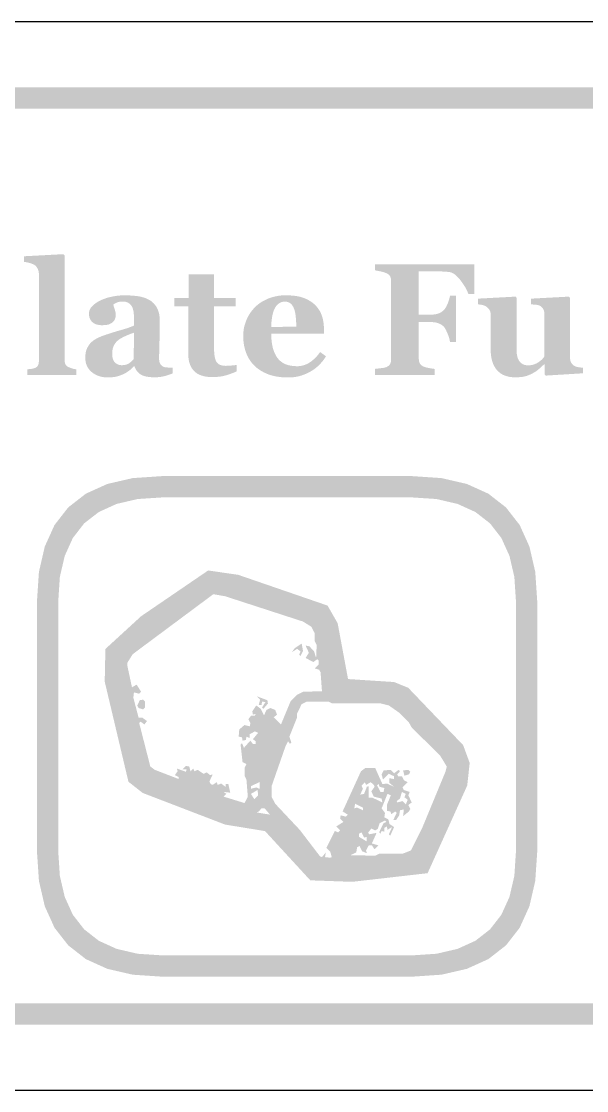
# Model space of a CAD drawing. Header units: millimetres. Extents: x 6 to 297, y 55 to 451.
# Drawn here: x 43.41 to 54.03, y 408.16 to 428.24 of the extents above; entities that cross this region are included whole.
import ezdxf

# ---------------------------------------------------------------- set-up
doc = ezdxf.new("R2010")
doc.units = ezdxf.units.MM
doc.layers.add('CUT', color=1, linetype='Continuous')
doc.layers.add('RASTER', color=7, linetype='Continuous')

msp = doc.modelspace()

# ---------------------------------------------------------------- hatches: boundary and pattern name
at = {"layer": 'RASTER'}
h = msp.add_hatch(color=7, dxfattribs=at)
h.paths.add_polyline_path([(7.2, 424.8), (7.234, 425.316), (7.337, 425.763), (7.509, 426.141), (7.75, 426.45), (8.059, 426.691), (8.438, 426.863), (8.884, 426.966), (9.4, 427), (66.6, 427), (67.116, 426.966), (67.563, 426.863), (67.941, 426.691), (68.25, 426.45), (68.491, 426.141), (68.663, 425.763), (68.766, 425.316), (68.8, 424.8), (68.8, 411.6), (68.766, 411.084), (68.663, 410.638), (68.491, 410.259), (68.25, 409.95), (67.941, 409.709), (67.563, 409.538), (67.116, 409.434), (66.6, 409.4), (9.4, 409.4), (8.884, 409.434), (8.438, 409.538), (8.059, 409.709), (7.75, 409.95), (7.509, 410.259), (7.337, 410.638), (7.234, 411.084), (7.2, 411.6)])
h.paths.add_polyline_path([(7.6, 424.8), (7.6, 411.6), (7.628, 411.178), (7.712, 410.813), (7.853, 410.503), (8.05, 410.25), (8.303, 410.053), (8.612, 409.912), (8.978, 409.828), (9.4, 409.8), (66.6, 409.8), (67.022, 409.828), (67.387, 409.912), (67.697, 410.053), (67.95, 410.25), (68.147, 410.503), (68.288, 410.813), (68.372, 411.178), (68.4, 411.6), (68.4, 424.8), (68.372, 425.222), (68.288, 425.588), (68.147, 425.897), (67.95, 426.15), (67.697, 426.347), (67.387, 426.488), (67.022, 426.572), (66.6, 426.6), (9.4, 426.6), (8.978, 426.572), (8.612, 426.488), (8.303, 426.347), (8.05, 426.15), (7.853, 425.897), (7.712, 425.588), (7.628, 425.222), (7.6, 424.8)], flags=0)
for points in [[(44.437, 421.6), (43.518, 421.6), (43.518, 421.707), (43.528, 421.708), (43.537, 421.708), (43.546, 421.709), (43.556, 421.71), (43.565, 421.711), (43.574, 421.712), (43.583, 421.713), (43.592, 421.714), (43.601, 421.715), (43.609, 421.717), (43.618, 421.718), (43.626, 421.72), (43.634, 421.722), (43.641, 421.724), (43.649, 421.726), (43.656, 421.729), (43.667, 421.734), (43.677, 421.739), (43.687, 421.744), (43.695, 421.75), (43.703, 421.757), (43.709, 421.764), (43.715, 421.771), (43.719, 421.779), (43.723, 421.788), (43.727, 421.797), (43.73, 421.807), (43.732, 421.818), (43.734, 421.829), (43.735, 421.841), (43.736, 421.853), (43.736, 421.867), (43.736, 423.49), (43.736, 423.503), (43.735, 423.517), (43.733, 423.53), (43.731, 423.543), (43.727, 423.556), (43.724, 423.569), (43.719, 423.581), (43.714, 423.593), (43.708, 423.604), (43.701, 423.615), (43.694, 423.625), (43.687, 423.635), (43.679, 423.644), (43.671, 423.652), (43.662, 423.659), (43.653, 423.665), (43.645, 423.67), (43.636, 423.675), (43.627, 423.68), (43.616, 423.684), (43.604, 423.689), (43.592, 423.693), (43.579, 423.698), (43.564, 423.702), (43.55, 423.706), (43.535, 423.71), (43.522, 423.713), (43.508, 423.716), (43.495, 423.718), (43.483, 423.72), (43.471, 423.722), (43.459, 423.723), (43.459, 423.829), (44.196, 423.868), (44.218, 423.844), (44.218, 421.886), (44.219, 421.872), (44.219, 421.86), (44.221, 421.848), (44.223, 421.837), (44.226, 421.826), (44.229, 421.816), (44.233, 421.806), (44.237, 421.798), (44.242, 421.79), (44.248, 421.782), (44.255, 421.775), (44.262, 421.768), (44.27, 421.761), (44.279, 421.755), (44.289, 421.75), (44.299, 421.745), (44.306, 421.742), (44.314, 421.739), (44.321, 421.736), (44.329, 421.733), (44.337, 421.73), (44.344, 421.727), (44.352, 421.724), (44.36, 421.722), (44.369, 421.719), (44.377, 421.717), (44.386, 421.715), (44.396, 421.713), (44.405, 421.711), (44.415, 421.709), (44.426, 421.708), (44.437, 421.707)], [(47.454, 421.667), (47.43, 421.657), (47.406, 421.647), (47.382, 421.638), (47.357, 421.628), (47.332, 421.619), (47.306, 421.61), (47.28, 421.602), (47.253, 421.593), (47.226, 421.586), (47.197, 421.579), (47.167, 421.573), (47.135, 421.569), (47.101, 421.565), (47.067, 421.563), (47.03, 421.561), (46.993, 421.56), (46.937, 421.562), (46.886, 421.567), (46.838, 421.576), (46.794, 421.588), (46.753, 421.604), (46.716, 421.623), (46.683, 421.646), (46.654, 421.672), (46.628, 421.701), (46.605, 421.733), (46.586, 421.769), (46.571, 421.807), (46.559, 421.848), (46.55, 421.892), (46.545, 421.94), (46.543, 421.99), (46.543, 422.889), (46.279, 422.889), (46.279, 423.047), (46.549, 423.047), (46.549, 423.491), (47.025, 423.491), (47.025, 423.047), (47.435, 423.047), (47.435, 422.889), (47.028, 422.889), (47.028, 422.086), (47.029, 422.045), (47.031, 422.007), (47.035, 421.972), (47.04, 421.94), (47.046, 421.911), (47.055, 421.885), (47.064, 421.863), (47.075, 421.843), (47.089, 421.826), (47.104, 421.812), (47.122, 421.799), (47.142, 421.789), (47.164, 421.781), (47.189, 421.776), (47.217, 421.773), (47.246, 421.771), (47.256, 421.771), (47.268, 421.772), (47.28, 421.772), (47.293, 421.773), (47.308, 421.774), (47.323, 421.775), (47.339, 421.776), (47.356, 421.777), (47.373, 421.779), (47.388, 421.78), (47.403, 421.782), (47.416, 421.783), (47.427, 421.785), (47.438, 421.787), (47.446, 421.789), (47.454, 421.79)], [(51.917, 423.123), (51.805, 423.123), (51.793, 423.154), (51.779, 423.185), (51.764, 423.217), (51.746, 423.249), (51.726, 423.281), (51.704, 423.314), (51.68, 423.348), (51.655, 423.382), (51.628, 423.414), (51.601, 423.443), (51.575, 423.467), (51.55, 423.488), (51.524, 423.505), (51.499, 423.518), (51.475, 423.527), (51.45, 423.532), (51.439, 423.534), (51.426, 423.535), (51.413, 423.536), (51.399, 423.538), (51.384, 423.539), (51.368, 423.54), (51.351, 423.541), (51.333, 423.542), (51.315, 423.543), (51.297, 423.544), (51.28, 423.545), (51.263, 423.546), (51.246, 423.546), (51.23, 423.547), (51.214, 423.547), (51.198, 423.547), (50.875, 423.547), (50.875, 422.731), (51.081, 422.731), (51.103, 422.731), (51.124, 422.732), (51.144, 422.734), (51.163, 422.736), (51.182, 422.739), (51.2, 422.742), (51.217, 422.746), (51.233, 422.751), (51.249, 422.756), (51.265, 422.762), (51.28, 422.77), (51.294, 422.778), (51.308, 422.788), (51.322, 422.798), (51.335, 422.809), (51.348, 422.822), (51.357, 422.832), (51.366, 422.843), (51.375, 422.856), (51.384, 422.871), (51.393, 422.887), (51.401, 422.904), (51.41, 422.923), (51.419, 422.944), (51.427, 422.965), (51.434, 422.985), (51.441, 423.005), (51.446, 423.024), (51.451, 423.042), (51.455, 423.059), (51.458, 423.075), (51.46, 423.091), (51.572, 423.091), (51.572, 422.217), (51.46, 422.217), (51.458, 422.234), (51.455, 422.251), (51.451, 422.27), (51.446, 422.29), (51.44, 422.31), (51.433, 422.332), (51.424, 422.354), (51.415, 422.377), (51.405, 422.4), (51.396, 422.42), (51.387, 422.439), (51.378, 422.456), (51.37, 422.47), (51.362, 422.483), (51.355, 422.494), (51.348, 422.502), (51.337, 422.514), (51.325, 422.524), (51.313, 422.534), (51.299, 422.543), (51.285, 422.551), (51.271, 422.559), (51.255, 422.566), (51.239, 422.572), (51.222, 422.577), (51.205, 422.582), (51.186, 422.586), (51.167, 422.589), (51.147, 422.591), (51.126, 422.593), (51.104, 422.594), (51.081, 422.595), (50.875, 422.595), (50.875, 421.906), (50.875, 421.893), (50.876, 421.881), (50.877, 421.869), (50.879, 421.857), (50.882, 421.846), (50.886, 421.836), (50.89, 421.826), (50.894, 421.816), (50.9, 421.807), (50.906, 421.798), (50.914, 421.79), (50.923, 421.782), (50.933, 421.775), (50.944, 421.768), (50.956, 421.761), (50.97, 421.755), (50.978, 421.752), (50.987, 421.749), (50.997, 421.746), (51.008, 421.743), (51.019, 421.74), (51.032, 421.737), (51.045, 421.734), (51.058, 421.731), (51.072, 421.728), (51.087, 421.726), (51.101, 421.724), (51.115, 421.721), (51.129, 421.719), (51.143, 421.718), (51.156, 421.716), (51.17, 421.714), (51.17, 421.6), (50.05, 421.6), (50.05, 421.714), (50.061, 421.715), (50.073, 421.717), (50.086, 421.718), (50.099, 421.72), (50.114, 421.721), (50.129, 421.723), (50.145, 421.725), (50.163, 421.727), (50.18, 421.729), (50.195, 421.731), (50.209, 421.733), (50.222, 421.736), (50.234, 421.738), (50.244, 421.741), (50.253, 421.744), (50.261, 421.746), (50.273, 421.752), (50.285, 421.758), (50.296, 421.764), (50.305, 421.771), (50.314, 421.778), (50.322, 421.786), (50.328, 421.795), (50.334, 421.804), (50.339, 421.813), (50.343, 421.823), (50.346, 421.834), (50.349, 421.845), (50.352, 421.857), (50.353, 421.87), (50.354, 421.883), (50.354, 421.897), (50.354, 423.364), (50.354, 423.376), (50.353, 423.388), (50.352, 423.399), (50.35, 423.41), (50.347, 423.421), (50.344, 423.431), (50.34, 423.441), (50.336, 423.451), (50.331, 423.46), (50.325, 423.469), (50.317, 423.477), (50.308, 423.485), (50.298, 423.493), (50.287, 423.5), (50.274, 423.507), (50.261, 423.513), (50.25, 423.517), (50.239, 423.522), (50.226, 423.526), (50.213, 423.53), (50.199, 423.534), (50.184, 423.538), (50.169, 423.542), (50.152, 423.545), (50.136, 423.549), (50.121, 423.552), (50.106, 423.555), (50.093, 423.557), (50.081, 423.56), (50.069, 423.562), (50.059, 423.563), (50.05, 423.564), (50.05, 423.679), (51.917, 423.679)], [(53.959, 421.631), (53.261, 421.588), (53.239, 421.609), (53.239, 421.801), (53.23, 421.801), (53.218, 421.789), (53.205, 421.778), (53.193, 421.767), (53.181, 421.756), (53.169, 421.745), (53.157, 421.734), (53.145, 421.723), (53.133, 421.712), (53.12, 421.701), (53.108, 421.691), (53.094, 421.681), (53.08, 421.671), (53.066, 421.661), (53.051, 421.652), (53.035, 421.643), (53.019, 421.634), (53, 421.624), (52.982, 421.615), (52.964, 421.607), (52.946, 421.599), (52.929, 421.592), (52.912, 421.586), (52.894, 421.58), (52.878, 421.575), (52.86, 421.571), (52.841, 421.567), (52.819, 421.563), (52.796, 421.561), (52.771, 421.559), (52.744, 421.557), (52.715, 421.556), (52.684, 421.556), (52.63, 421.558), (52.579, 421.564), (52.532, 421.575), (52.488, 421.589), (52.447, 421.608), (52.41, 421.631), (52.376, 421.658), (52.344, 421.689), (52.317, 421.724), (52.293, 421.763), (52.273, 421.805), (52.256, 421.85), (52.243, 421.899), (52.234, 421.951), (52.228, 422.007), (52.227, 422.066), (52.227, 422.725), (52.226, 422.739), (52.225, 422.752), (52.223, 422.765), (52.221, 422.777), (52.218, 422.788), (52.214, 422.799), (52.21, 422.809), (52.205, 422.818), (52.199, 422.827), (52.193, 422.835), (52.186, 422.844), (52.179, 422.852), (52.171, 422.86), (52.163, 422.867), (52.155, 422.875), (52.146, 422.882), (52.138, 422.887), (52.13, 422.892), (52.122, 422.896), (52.112, 422.901), (52.103, 422.904), (52.092, 422.908), (52.081, 422.911), (52.07, 422.913), (52.058, 422.916), (52.047, 422.918), (52.036, 422.919), (52.025, 422.921), (52.015, 422.923), (52.004, 422.924), (51.995, 422.925), (51.985, 422.926), (51.985, 423.033), (52.695, 423.071), (52.711, 423.049), (52.711, 422.075), (52.712, 422.038), (52.715, 422.004), (52.72, 421.973), (52.726, 421.944), (52.734, 421.917), (52.744, 421.893), (52.756, 421.871), (52.769, 421.852), (52.784, 421.835), (52.801, 421.821), (52.819, 421.808), (52.838, 421.798), (52.858, 421.79), (52.88, 421.785), (52.904, 421.781), (52.928, 421.78), (52.954, 421.781), (52.979, 421.784), (53.003, 421.788), (53.027, 421.794), (53.05, 421.801), (53.072, 421.811), (53.094, 421.822), (53.115, 421.834), (53.135, 421.848), (53.154, 421.862), (53.171, 421.876), (53.187, 421.89), (53.201, 421.905), (53.214, 421.92), (53.226, 421.935), (53.236, 421.95), (53.236, 422.74), (53.236, 422.752), (53.235, 422.764), (53.233, 422.776), (53.231, 422.787), (53.228, 422.798), (53.225, 422.809), (53.221, 422.819), (53.217, 422.829), (53.212, 422.839), (53.206, 422.848), (53.2, 422.857), (53.193, 422.865), (53.186, 422.873), (53.178, 422.88), (53.17, 422.887), (53.161, 422.893), (53.154, 422.898), (53.147, 422.902), (53.138, 422.905), (53.129, 422.908), (53.119, 422.911), (53.109, 422.913), (53.098, 422.915), (53.086, 422.917), (53.073, 422.918), (53.061, 422.92), (53.049, 422.921), (53.036, 422.922), (53.023, 422.923), (53.011, 422.924), (52.998, 422.925), (52.985, 422.926), (52.985, 423.033), (53.696, 423.071), (53.718, 423.049), (53.718, 421.918), (53.718, 421.905), (53.719, 421.893), (53.721, 421.882), (53.723, 421.87), (53.726, 421.86), (53.729, 421.85), (53.733, 421.84), (53.738, 421.831), (53.744, 421.822), (53.75, 421.813), (53.756, 421.805), (53.764, 421.798), (53.771, 421.79), (53.78, 421.783), (53.789, 421.776), (53.798, 421.77), (53.806, 421.766), (53.813, 421.762), (53.822, 421.758), (53.83, 421.755), (53.84, 421.752), (53.85, 421.75), (53.86, 421.748), (53.871, 421.746), (53.882, 421.744), (53.893, 421.743), (53.904, 421.742), (53.915, 421.74), (53.926, 421.74), (53.937, 421.739), (53.948, 421.738), (53.959, 421.738)]]:
    msp.add_hatch(color=7, dxfattribs=at).paths.add_polyline_path(points)
h = msp.add_hatch(color=7, dxfattribs=at)
h.paths.add_polyline_path([(46.251, 421.631), (46.235, 421.624), (46.218, 421.617), (46.2, 421.611), (46.181, 421.604), (46.162, 421.598), (46.142, 421.591), (46.121, 421.585), (46.099, 421.579), (46.077, 421.574), (46.055, 421.569), (46.032, 421.565), (46.009, 421.562), (45.985, 421.559), (45.962, 421.558), (45.937, 421.556), (45.913, 421.556), (45.87, 421.557), (45.829, 421.559), (45.791, 421.564), (45.757, 421.569), (45.725, 421.577), (45.696, 421.586), (45.671, 421.597), (45.648, 421.61), (45.628, 421.624), (45.609, 421.639), (45.592, 421.656), (45.577, 421.675), (45.563, 421.694), (45.551, 421.716), (45.541, 421.738), (45.532, 421.763), (45.523, 421.763), (45.511, 421.75), (45.499, 421.739), (45.487, 421.727), (45.475, 421.716), (45.463, 421.706), (45.451, 421.696), (45.439, 421.687), (45.427, 421.678), (45.416, 421.669), (45.404, 421.661), (45.392, 421.653), (45.38, 421.645), (45.367, 421.638), (45.355, 421.631), (45.342, 421.624), (45.329, 421.618), (45.311, 421.61), (45.295, 421.603), (45.278, 421.596), (45.261, 421.59), (45.245, 421.584), (45.228, 421.579), (45.212, 421.574), (45.196, 421.57), (45.179, 421.566), (45.161, 421.563), (45.141, 421.561), (45.12, 421.558), (45.097, 421.557), (45.072, 421.556), (45.046, 421.555), (45.018, 421.555), (44.976, 421.556), (44.936, 421.561), (44.898, 421.569), (44.861, 421.58), (44.825, 421.594), (44.791, 421.611), (44.759, 421.631), (44.728, 421.655), (44.7, 421.681), (44.675, 421.709), (44.655, 421.739), (44.638, 421.772), (44.625, 421.806), (44.615, 421.842), (44.61, 421.88), (44.608, 421.921), (44.608, 421.944), (44.61, 421.967), (44.612, 421.988), (44.615, 422.009), (44.618, 422.029), (44.623, 422.048), (44.628, 422.066), (44.634, 422.083), (44.641, 422.099), (44.649, 422.115), (44.657, 422.13), (44.666, 422.145), (44.676, 422.16), (44.686, 422.174), (44.697, 422.188), (44.709, 422.201), (44.72, 422.212), (44.732, 422.223), (44.744, 422.233), (44.756, 422.243), (44.769, 422.253), (44.783, 422.262), (44.797, 422.27), (44.811, 422.278), (44.825, 422.286), (44.84, 422.293), (44.856, 422.301), (44.871, 422.308), (44.887, 422.315), (44.904, 422.322), (44.92, 422.329), (44.938, 422.335), (44.971, 422.347), (45.007, 422.36), (45.044, 422.372), (45.083, 422.385), (45.123, 422.397), (45.165, 422.41), (45.209, 422.423), (45.254, 422.436), (45.298, 422.449), (45.34, 422.461), (45.378, 422.473), (45.414, 422.485), (45.446, 422.496), (45.475, 422.508), (45.501, 422.518), (45.523, 422.529), (45.523, 422.669), (45.523, 422.679), (45.523, 422.689), (45.523, 422.7), (45.522, 422.712), (45.521, 422.724), (45.52, 422.737), (45.519, 422.751), (45.518, 422.766), (45.516, 422.781), (45.514, 422.795), (45.511, 422.808), (45.508, 422.821), (45.505, 422.834), (45.501, 422.845), (45.497, 422.857), (45.493, 422.867), (45.487, 422.879), (45.481, 422.89), (45.474, 422.9), (45.466, 422.91), (45.458, 422.92), (45.449, 422.929), (45.439, 422.938), (45.428, 422.946), (45.417, 422.954), (45.405, 422.96), (45.391, 422.966), (45.377, 422.97), (45.362, 422.974), (45.347, 422.976), (45.33, 422.978), (45.313, 422.978), (45.297, 422.978), (45.282, 422.977), (45.267, 422.976), (45.253, 422.974), (45.24, 422.971), (45.228, 422.968), (45.216, 422.964), (45.205, 422.96), (45.194, 422.956), (45.184, 422.951), (45.175, 422.946), (45.166, 422.942), (45.157, 422.937), (45.149, 422.932), (45.142, 422.928), (45.135, 422.923), (45.137, 422.915), (45.138, 422.906), (45.141, 422.896), (45.144, 422.886), (45.147, 422.874), (45.151, 422.862), (45.155, 422.848), (45.16, 422.833), (45.165, 422.818), (45.169, 422.804), (45.173, 422.789), (45.176, 422.774), (45.178, 422.76), (45.179, 422.746), (45.18, 422.732), (45.181, 422.718), (45.18, 422.711), (45.18, 422.704), (45.179, 422.697), (45.177, 422.69), (45.176, 422.682), (45.173, 422.673), (45.171, 422.665), (45.167, 422.655), (45.164, 422.646), (45.16, 422.638), (45.156, 422.63), (45.151, 422.622), (45.146, 422.615), (45.141, 422.608), (45.135, 422.602), (45.129, 422.596), (45.121, 422.589), (45.112, 422.582), (45.103, 422.576), (45.094, 422.57), (45.084, 422.565), (45.074, 422.56), (45.064, 422.555), (45.054, 422.551), (45.043, 422.547), (45.03, 422.544), (45.016, 422.541), (45.001, 422.539), (44.984, 422.537), (44.966, 422.536), (44.947, 422.535), (44.926, 422.535), (44.896, 422.535), (44.868, 422.538), (44.842, 422.543), (44.818, 422.549), (44.795, 422.558), (44.775, 422.568), (44.756, 422.58), (44.74, 422.594), (44.725, 422.609), (44.712, 422.626), (44.701, 422.643), (44.693, 422.662), (44.686, 422.682), (44.681, 422.703), (44.678, 422.725), (44.677, 422.748), (44.678, 422.769), (44.681, 422.788), (44.686, 422.808), (44.693, 422.826), (44.702, 422.844), (44.713, 422.862), (44.727, 422.879), (44.742, 422.896), (44.759, 422.912), (44.776, 422.927), (44.795, 422.941), (44.814, 422.955), (44.835, 422.968), (44.856, 422.981), (44.878, 422.992), (44.901, 423.003), (44.924, 423.014), (44.949, 423.024), (44.974, 423.033), (45, 423.042), (45.027, 423.051), (45.055, 423.058), (45.084, 423.065), (45.113, 423.071), (45.143, 423.077), (45.172, 423.082), (45.201, 423.086), (45.229, 423.09), (45.257, 423.092), (45.284, 423.094), (45.31, 423.095), (45.336, 423.096), (45.371, 423.095), (45.406, 423.095), (45.439, 423.093), (45.472, 423.091), (45.504, 423.089), (45.536, 423.086), (45.567, 423.083), (45.597, 423.079), (45.626, 423.074), (45.655, 423.068), (45.682, 423.061), (45.709, 423.053), (45.736, 423.044), (45.761, 423.033), (45.786, 423.022), (45.811, 423.009), (45.833, 422.996), (45.854, 422.981), (45.873, 422.964), (45.892, 422.946), (45.909, 422.927), (45.926, 422.906), (45.941, 422.884), (45.955, 422.86), (45.967, 422.835), (45.978, 422.808), (45.987, 422.779), (45.995, 422.748), (46.001, 422.716), (46.005, 422.681), (46.007, 422.645), (46.008, 422.606), (46.008, 422.564), (46.008, 422.52), (46.007, 422.474), (46.007, 422.425), (46.006, 422.375), (46.005, 422.323), (46.003, 422.27), (46.002, 422.214), (46, 422.159), (45.999, 422.11), (45.998, 422.065), (45.997, 422.026), (45.996, 421.991), (45.996, 421.961), (45.995, 421.935), (45.995, 421.915), (45.995, 421.899), (45.996, 421.884), (45.998, 421.869), (46, 421.856), (46.003, 421.843), (46.006, 421.832), (46.01, 421.821), (46.015, 421.811), (46.02, 421.802), (46.026, 421.793), (46.033, 421.785), (46.04, 421.778), (46.048, 421.771), (46.057, 421.765), (46.066, 421.759), (46.076, 421.754), (46.082, 421.751), (46.09, 421.749), (46.098, 421.746), (46.108, 421.744), (46.118, 421.743), (46.129, 421.742), (46.141, 421.741), (46.154, 421.74), (46.167, 421.739), (46.18, 421.739), (46.193, 421.739), (46.205, 421.738), (46.217, 421.738), (46.229, 421.738), (46.24, 421.738), (46.251, 421.738)])
h.paths.add_polyline_path([(45.523, 422.394), (45.503, 422.387), (45.483, 422.38), (45.462, 422.372), (45.442, 422.364), (45.421, 422.356), (45.401, 422.348), (45.381, 422.339), (45.361, 422.33), (45.341, 422.321), (45.322, 422.312), (45.305, 422.303), (45.288, 422.293), (45.272, 422.284), (45.256, 422.274), (45.242, 422.265), (45.229, 422.255), (45.216, 422.244), (45.203, 422.233), (45.192, 422.221), (45.181, 422.208), (45.17, 422.195), (45.161, 422.18), (45.152, 422.166), (45.144, 422.15), (45.137, 422.134), (45.131, 422.117), (45.125, 422.099), (45.121, 422.081), (45.118, 422.062), (45.115, 422.042), (45.114, 422.021), (45.113, 422), (45.114, 421.972), (45.117, 421.947), (45.121, 421.923), (45.126, 421.901), (45.134, 421.882), (45.143, 421.864), (45.153, 421.848), (45.165, 421.834), (45.179, 421.822), (45.193, 421.812), (45.208, 421.803), (45.223, 421.796), (45.24, 421.79), (45.257, 421.786), (45.275, 421.784), (45.293, 421.783), (45.313, 421.784), (45.332, 421.785), (45.35, 421.788), (45.367, 421.791), (45.383, 421.796), (45.398, 421.802), (45.413, 421.808), (45.426, 421.816), (45.439, 421.825), (45.451, 421.834), (45.463, 421.843), (45.475, 421.853), (45.486, 421.863), (45.497, 421.874), (45.507, 421.886), (45.518, 421.897)], flags=0)
h = msp.add_hatch(color=7, dxfattribs=at)
h.paths.add_polyline_path([(49.131, 421.95), (49.118, 421.929), (49.104, 421.909), (49.09, 421.889), (49.075, 421.869), (49.059, 421.849), (49.042, 421.83), (49.025, 421.811), (49.008, 421.793), (48.989, 421.774), (48.97, 421.757), (48.95, 421.74), (48.93, 421.724), (48.909, 421.708), (48.888, 421.694), (48.866, 421.679), (48.843, 421.666), (48.818, 421.652), (48.794, 421.64), (48.769, 421.628), (48.744, 421.617), (48.719, 421.607), (48.694, 421.598), (48.669, 421.589), (48.644, 421.582), (48.619, 421.575), (48.592, 421.569), (48.565, 421.564), (48.536, 421.56), (48.507, 421.557), (48.477, 421.555), (48.446, 421.554), (48.414, 421.553), (48.36, 421.554), (48.309, 421.557), (48.259, 421.562), (48.212, 421.569), (48.166, 421.577), (48.122, 421.588), (48.08, 421.6), (48.039, 421.615), (48.001, 421.631), (47.964, 421.648), (47.929, 421.667), (47.896, 421.687), (47.864, 421.708), (47.834, 421.731), (47.806, 421.755), (47.779, 421.78), (47.754, 421.807), (47.731, 421.835), (47.71, 421.863), (47.69, 421.894), (47.671, 421.925), (47.655, 421.957), (47.64, 421.991), (47.626, 422.026), (47.614, 422.061), (47.604, 422.098), (47.595, 422.135), (47.588, 422.173), (47.583, 422.212), (47.579, 422.251), (47.576, 422.291), (47.576, 422.332), (47.577, 422.37), (47.579, 422.406), (47.583, 422.443), (47.589, 422.479), (47.597, 422.514), (47.607, 422.55), (47.618, 422.584), (47.631, 422.619), (47.645, 422.653), (47.661, 422.685), (47.678, 422.717), (47.697, 422.748), (47.717, 422.778), (47.739, 422.807), (47.762, 422.835), (47.787, 422.863), (47.812, 422.888), (47.84, 422.912), (47.869, 422.935), (47.899, 422.957), (47.931, 422.977), (47.965, 422.996), (48.001, 423.014), (48.038, 423.031), (48.076, 423.046), (48.116, 423.059), (48.157, 423.07), (48.198, 423.079), (48.241, 423.087), (48.285, 423.092), (48.331, 423.095), (48.377, 423.096), (48.427, 423.095), (48.475, 423.092), (48.52, 423.089), (48.564, 423.083), (48.605, 423.076), (48.643, 423.068), (48.68, 423.057), (48.714, 423.046), (48.746, 423.033), (48.777, 423.019), (48.806, 423.003), (48.834, 422.986), (48.861, 422.969), (48.886, 422.95), (48.91, 422.929), (48.932, 422.908), (48.952, 422.887), (48.971, 422.864), (48.988, 422.841), (49.004, 422.817), (49.019, 422.792), (49.032, 422.766), (49.043, 422.739), (49.054, 422.711), (49.063, 422.683), (49.07, 422.654), (49.077, 422.624), (49.082, 422.595), (49.086, 422.565), (49.089, 422.535), (49.091, 422.504), (49.092, 422.473), (49.092, 422.378), (48.102, 422.378), (48.103, 422.305), (48.109, 422.237), (48.118, 422.173), (48.13, 422.113), (48.147, 422.059), (48.167, 422.008), (48.19, 421.962), (48.217, 421.921), (48.248, 421.884), (48.284, 421.852), (48.323, 421.825), (48.367, 421.803), (48.415, 421.786), (48.467, 421.774), (48.524, 421.767), (48.585, 421.764), (48.619, 421.765), (48.652, 421.769), (48.684, 421.775), (48.716, 421.783), (48.746, 421.794), (48.776, 421.806), (48.805, 421.822), (48.833, 421.84), (48.859, 421.859), (48.885, 421.88), (48.91, 421.902), (48.934, 421.925), (48.957, 421.95), (48.979, 421.975), (49, 422.002), (49.02, 422.031)])
h.paths.add_polyline_path([(48.572, 422.507), (48.572, 422.529), (48.571, 422.551), (48.571, 422.573), (48.57, 422.596), (48.568, 422.618), (48.567, 422.641), (48.565, 422.664), (48.563, 422.687), (48.561, 422.709), (48.558, 422.731), (48.555, 422.751), (48.551, 422.771), (48.547, 422.789), (48.542, 422.806), (48.538, 422.823), (48.532, 422.838), (48.526, 422.854), (48.519, 422.87), (48.511, 422.885), (48.503, 422.898), (48.494, 422.911), (48.485, 422.922), (48.475, 422.932), (48.464, 422.942), (48.453, 422.95), (48.441, 422.957), (48.429, 422.963), (48.415, 422.968), (48.401, 422.972), (48.387, 422.975), (48.371, 422.976), (48.355, 422.977), (48.327, 422.975), (48.301, 422.97), (48.277, 422.961), (48.254, 422.948), (48.232, 422.932), (48.211, 422.913), (48.192, 422.889), (48.175, 422.863), (48.159, 422.832), (48.145, 422.797), (48.133, 422.758), (48.123, 422.715), (48.115, 422.668), (48.108, 422.616), (48.104, 422.561), (48.102, 422.501)], flags=0)
h = msp.add_hatch(color=7, dxfattribs=at)
h.paths.add_polyline_path([(43.7, 417.35), (43.737, 417.901), (43.847, 418.378), (44.03, 418.782), (44.288, 419.113), (44.618, 419.37), (45.022, 419.553), (45.499, 419.663), (46.05, 419.7), (50.75, 419.7), (51.301, 419.663), (51.778, 419.553), (52.182, 419.37), (52.513, 419.112), (52.77, 418.782), (52.953, 418.378), (53.063, 417.901), (53.1, 417.35), (53.1, 412.65), (53.063, 412.099), (52.953, 411.622), (52.77, 411.218), (52.513, 410.888), (52.182, 410.63), (51.778, 410.447), (51.301, 410.337), (50.75, 410.3), (46.05, 410.3), (45.499, 410.337), (45.022, 410.447), (44.618, 410.63), (44.288, 410.888), (44.03, 411.218), (43.847, 411.622), (43.737, 412.099), (43.7, 412.65)])
h.paths.add_polyline_path([(44.1, 417.35), (44.1, 412.65), (44.13, 412.193), (44.222, 411.797), (44.374, 411.462), (44.588, 411.188), (44.862, 410.974), (45.197, 410.822), (45.593, 410.73), (46.05, 410.7), (50.75, 410.7), (51.207, 410.73), (51.603, 410.822), (51.938, 410.974), (52.213, 411.188), (52.426, 411.462), (52.578, 411.797), (52.67, 412.193), (52.7, 412.65), (52.7, 417.35), (52.67, 417.807), (52.578, 418.203), (52.426, 418.538), (52.213, 418.813), (51.938, 419.026), (51.603, 419.178), (51.207, 419.27), (50.75, 419.3), (46.05, 419.3), (45.593, 419.27), (45.197, 419.178), (44.862, 419.026), (44.587, 418.813), (44.374, 418.538), (44.222, 418.203), (44.13, 417.807), (44.1, 417.35)], flags=0)
h = msp.add_hatch(color=7, dxfattribs=at)
h.paths.add_polyline_path([(46.916, 417.928), (47.48, 417.847), (49.16, 417.269), (49.35, 416.937), (49.545, 415.889), (50.41, 415.833), (50.675, 415.726), (51.708, 414.648), (51.831, 414.313), (51.784, 413.888), (51.04, 412.243), (49.622, 412.081), (48.836, 412.109), (47.985, 413.034), (47.235, 413.156), (45.687, 413.75), (45.419, 413.96), (44.973, 415.841), (44.986, 416.454), (45.657, 417.069)])
h.paths.add_polyline_path([(46.994, 417.593), (45.856, 416.818), (45.303, 416.311), (45.294, 415.876), (45.705, 414.143), (45.847, 414.031), (47.319, 413.467), (48.146, 413.332), (48.981, 412.424), (49.609, 412.401), (50.823, 412.54), (51.471, 413.973), (51.505, 414.273), (51.43, 414.474), (50.491, 415.455), (50.338, 415.517), (49.276, 415.586), (49.045, 416.825), (48.942, 417.006), (47.405, 417.535), (46.994, 417.593)], flags=0)
h = msp.add_hatch(color=7, dxfattribs=at)
h.paths.add_polyline_path([(47.024, 417.691), (47.087, 417.702), (47.6, 417.555), (48.809, 417.152), (49.004, 417.053), (49.139, 416.786), (49.311, 415.639), (50.312, 415.613), (50.47, 415.551), (50.763, 415.294), (50.887, 415.125), (51.422, 414.598), (51.532, 414.451), (51.595, 414.33), (51.595, 414.11), (50.873, 412.45), (50.605, 412.388), (49.726, 412.351), (49.652, 412.314), (48.993, 412.314), (48.725, 412.56), (48.674, 412.655), (48.505, 412.816), (48.454, 412.912), (47.977, 413.461), (47.919, 413.461), (47.867, 413.403), (47.673, 413.304), (47.453, 413.341), (45.914, 413.927), (45.72, 414.026), (45.646, 414.099), (45.547, 414.367), (45.327, 415.466), (45.218, 415.833), (45.181, 416.236), (45.28, 416.43), (45.39, 416.54), (46.709, 417.53)])
h.paths.add_polyline_path([(47.013, 417.482), (45.5, 416.357), (45.401, 416.199), (45.401, 416.126), (45.485, 415.734), (45.573, 415.785), (45.657, 415.65), (45.621, 415.613), (45.522, 415.639), (45.511, 415.54), (45.61, 415.162), (45.683, 415.162), (45.767, 415.1), (45.72, 415.037), (45.646, 415.089), (45.621, 415.063), (45.83, 414.246), (45.914, 414.184), (46.365, 414.011), (46.365, 414.048), (46.291, 414.085), (46.343, 414.158), (46.328, 414.209), (46.5, 414.147), (46.511, 414.195), (46.438, 414.195), (46.5, 414.257), (46.563, 414.246), (46.585, 414.158), (46.636, 414.209), (46.658, 414.158), (46.72, 414.184), (46.83, 414.11), (46.892, 414.136), (46.951, 414.085), (47.002, 414.099), (46.94, 413.964), (46.966, 413.916), (47.002, 413.901), (47.076, 413.953), (47.098, 413.901), (47.16, 413.927), (47.244, 413.865), (47.244, 413.916), (47.296, 413.916), (47.332, 413.755), (47.208, 413.769), (47.259, 413.733), (47.208, 413.681), (47.6, 413.56), (47.662, 413.681), (47.636, 414), (47.6, 414.074), (47.6, 414.22), (47.636, 414.293), (47.563, 414.33), (47.526, 414.66), (47.552, 414.686), (47.589, 414.598), (47.71, 414.733), (47.757, 414.671), (47.809, 414.671), (47.809, 414.722), (47.757, 414.759), (47.856, 414.88), (47.794, 414.906), (47.699, 414.854), (47.699, 414.781), (47.636, 414.807), (47.625, 414.744), (47.563, 414.733), (47.552, 414.796), (47.49, 414.807), (47.501, 414.942), (47.6, 415.026), (47.699, 415.001), (47.71, 415.063), (47.673, 415.136), (47.721, 415.199), (47.794, 415.199), (47.809, 415.235), (47.757, 415.221), (47.746, 415.283), (47.82, 415.393), (47.904, 415.331), (47.966, 415.21), (48.014, 415.309), (48.087, 415.345), (48.175, 415.309), (48.212, 415.221), (48.15, 415.173), (48.285, 415.037), (48.468, 415.477), (48.578, 415.587), (48.699, 415.65), (49.055, 415.661), (49.029, 416.016), (49.004, 416.064), (48.919, 416.089), (48.993, 416.163), (48.993, 416.236), (48.967, 416.262), (48.894, 416.21), (48.747, 416.284), (48.809, 416.383), (48.747, 416.518), (48.82, 416.503), (48.908, 416.408), (48.945, 416.284), (48.956, 416.529), (48.919, 416.602), (48.919, 416.749), (48.857, 416.87), (48.699, 416.969), (47.233, 417.445)], flags=0)
h.paths.add_polyline_path([(48.674, 416.555), (48.699, 416.419), (48.652, 416.32), (48.626, 416.346), (48.652, 416.408), (48.589, 416.456), (48.49, 416.394), (48.542, 416.467)], flags=0)
h.paths.add_polyline_path([(47.831, 415.565), (48.029, 415.492), (48.04, 415.43), (47.955, 415.331), (47.93, 415.356), (47.992, 415.455), (47.93, 415.466), (47.919, 415.404), (47.867, 415.404), (47.893, 415.503)], flags=0)
h.paths.add_polyline_path([(45.632, 415.492), (45.694, 415.503), (45.731, 415.466), (45.731, 415.356), (45.694, 415.32), (45.61, 415.345), (45.584, 415.393)], flags=0)
h.paths.add_polyline_path([(48.773, 415.466), (48.674, 415.419), (48.589, 415.246), (48.589, 415.173), (48.443, 414.807), (48.479, 414.697), (48.454, 414.671), (48.417, 414.722), (48.369, 414.623), (48.113, 413.89), (48.113, 413.67), (48.175, 413.549), (48.637, 413.058), (49.018, 412.56), (49.055, 412.545), (49.128, 412.633), (49.113, 412.545), (49.212, 412.534), (49.238, 412.545), (49.212, 412.644), (49.139, 412.717), (49.297, 413.036), (49.359, 413.011), (49.396, 413.047), (49.322, 413.121), (49.458, 413.205), (49.396, 413.267), (49.407, 413.33), (49.506, 413.304), (49.542, 413.341), (49.443, 413.403), (49.788, 414.158), (49.872, 414.22), (50.055, 414.22), (50.191, 413.916), (50.275, 413.927), (50.411, 413.865), (50.323, 413.938), (50.323, 414.026), (50.411, 414.011), (50.411, 414.063), (50.312, 414.11), (50.202, 414), (50.176, 414.099), (50.213, 414.173), (50.349, 414.184), (50.411, 414.121), (50.495, 414.184), (50.521, 414.158), (50.47, 414.099), (50.484, 414.063), (50.557, 414.063), (50.594, 413.989), (50.667, 413.953), (50.568, 413.854), (50.594, 413.806), (50.704, 413.769), (50.678, 413.707), (50.741, 413.571), (50.678, 413.524), (50.715, 413.45), (50.689, 413.403), (50.579, 413.315), (50.594, 413.44), (50.521, 413.425), (50.506, 413.33), (50.448, 413.242), (50.396, 413.242), (50.459, 413.377), (50.433, 413.403), (50.36, 413.352), (50.338, 413.403), (50.275, 413.414), (50.275, 413.524), (50.349, 413.707), (50.286, 413.733), (50.176, 413.461), (50.239, 413.377), (50.228, 413.293), (50.301, 413.256), (50.323, 413.168), (50.411, 413.11), (50.338, 412.948), (50.312, 412.974), (50.374, 413.11), (50.286, 413.058), (50.275, 413.121), (50.228, 413.095), (50.228, 413.022), (50.176, 413.036), (50.154, 412.985), (50.129, 413.011), (50.213, 413.183), (50.264, 413.205), (50.239, 413.231), (50.14, 413.183), (50.103, 413.073), (50.055, 413.047), (49.982, 413.084), (49.92, 413), (49.945, 412.974), (50.081, 413), (49.993, 412.802), (50.118, 412.765), (50.044, 412.692), (49.993, 412.765), (49.934, 412.765), (49.883, 412.67), (49.898, 412.619), (49.81, 412.655), (49.762, 412.754), (49.715, 412.728), (49.7, 412.633), (49.59, 412.582), (50.055, 412.571), (50.129, 412.608), (50.568, 412.608), (50.726, 412.67), (50.935, 413.084), (51.375, 414.147), (51.4, 414.246), (51.276, 414.451), (50.741, 414.979), (50.689, 415.074), (50.506, 415.257), (50.312, 415.393), (50.165, 415.43), (49.249, 415.43), (49.176, 415.466)], flags=0)
h.paths.add_polyline_path([(50.579, 414.173), (50.678, 414.184), (50.715, 414.147), (50.689, 414.099), (50.605, 414.074)], flags=0)
h.paths.add_polyline_path([(47.882, 413.953), (47.721, 413.879), (47.721, 413.828), (47.82, 413.854), (47.882, 413.828)], flags=0)
h.paths.add_polyline_path([(49.861, 413.953), (49.799, 413.89), (49.824, 413.828), (49.773, 413.718), (49.846, 413.733), (49.898, 413.865), (49.934, 413.879), (49.934, 413.659), (50.008, 413.659), (50.191, 413.571), (50.176, 413.645), (50.03, 413.681), (49.982, 413.78), (50.044, 413.865), (50.03, 413.901), (49.971, 413.953), (49.883, 413.901)], flags=0)
h.paths.add_polyline_path([(50.118, 413.916), (50.092, 413.89), (50.154, 413.769), (50.213, 413.769), (50.228, 413.843), (50.14, 413.865)], flags=0)
h.paths.add_polyline_path([(47.845, 413.806), (47.721, 413.733), (47.783, 413.634), (47.856, 413.707)], flags=0)
h.paths.add_polyline_path([(50.557, 413.769), (50.521, 413.645), (50.459, 413.597), (50.47, 413.571), (50.568, 413.597), (50.631, 413.535), (50.667, 413.623), (50.605, 413.67), (50.631, 413.733)], flags=0)
h.paths.add_polyline_path([(49.678, 413.549), (49.663, 413.461), (49.715, 413.476), (49.824, 413.425), (49.824, 413.476)], flags=0)
h.paths.add_polyline_path([(49.799, 413.011), (49.751, 412.985), (49.751, 412.926), (49.898, 412.838), (49.898, 412.926), (49.846, 412.912)], flags=0)

# ---------------------------------------------------------------- linework, layer by layer
at = {"layer": 'CUT'}
for points in [[(8.999, 428.24), (67.001, 428.24)], [(67.001, 408.16), (8.999, 408.16)]]:
    msp.add_lwpolyline(points, dxfattribs=at)

doc.saveas('drawing.dxf')
